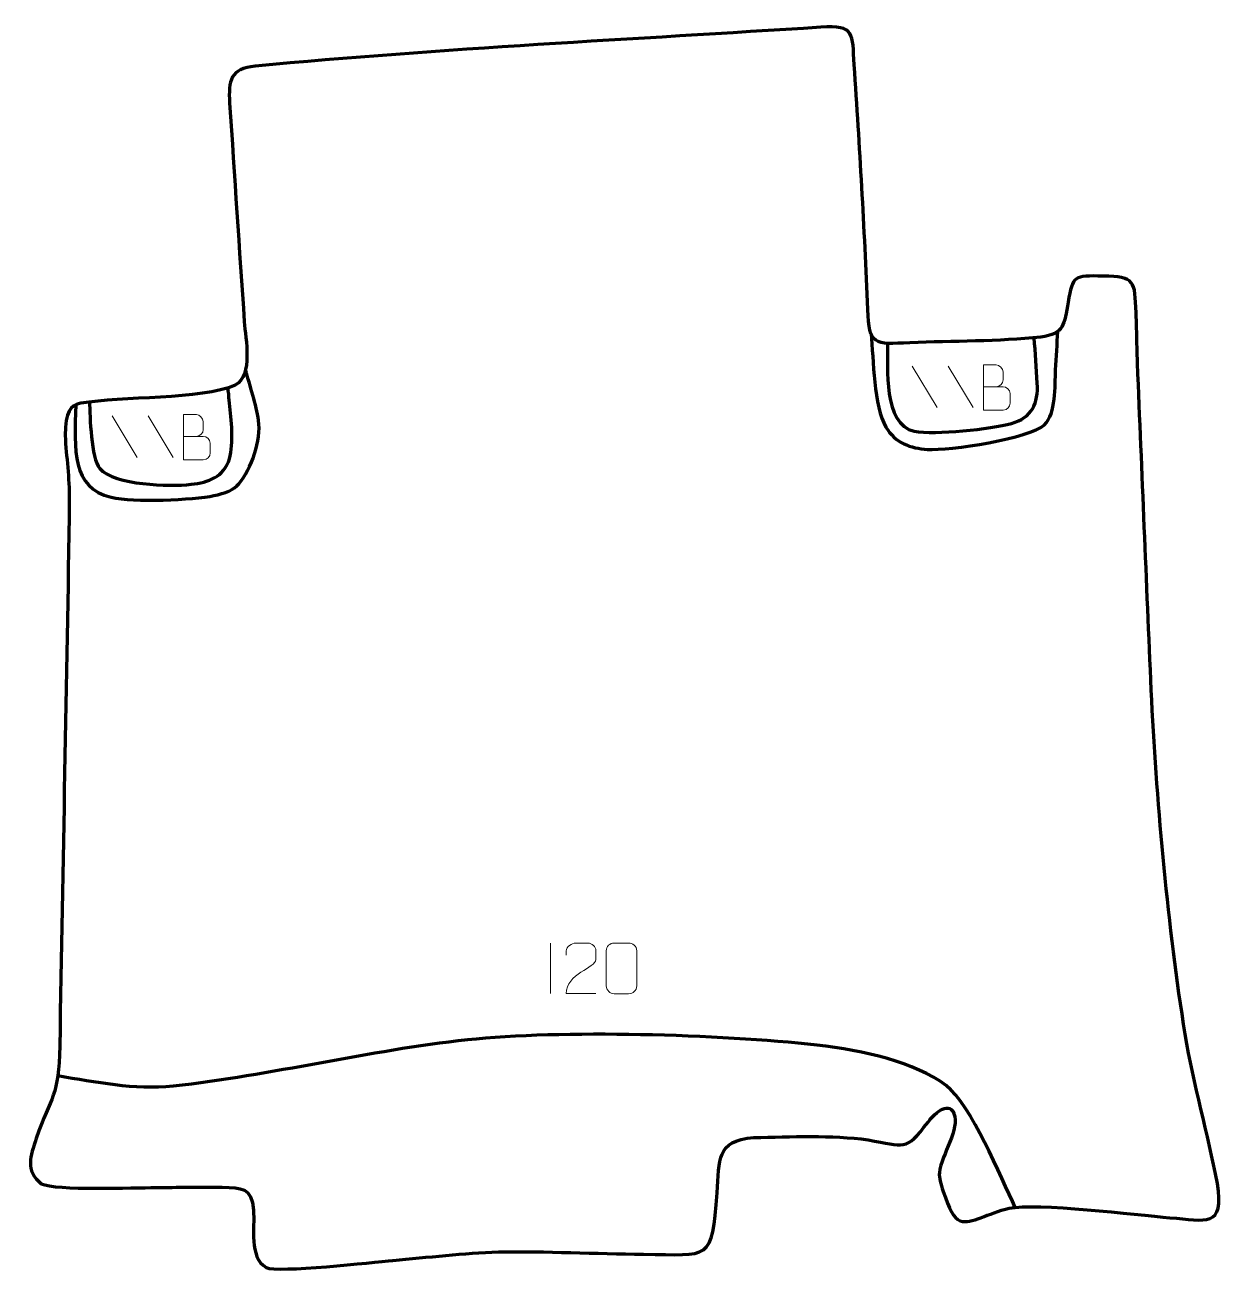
# Model space of a CAD drawing. Header units: millimetres. Extents: x 1021 to 1614, y 146 to 762.
import ezdxf

# ---------------------------------------------------------------- set-up
doc = ezdxf.new("R2010")
doc.units = ezdxf.units.MM
doc.header["$MEASUREMENT"] = 0
doc.layers.add('layer 1', color=7, linetype='Continuous')
doc.layers.add('layer 2', color=7, linetype='Continuous')

msp = doc.modelspace()

# ---------------------------------------------------------------- linework, layer by layer
at = {"layer": 'layer 1', "color": 142, "lineweight": 158}
for points, knots in [([(1439.3694, 609.7888), (1440.5752, 597.1708), (1440.6707, 573.8568), (1446.7044, 563.6238), (1446.7044, 563.6238), (1451.2403, 555.9309), (1458.8273, 553.1467), (1467.1733, 552.6339), (1467.1733, 552.6339), (1477.9607, 551.971), (1518.1595, 558.0879), (1524.9711, 564.7272), (1524.9711, 564.7272), (1530.9006, 570.5068), (1530.1149, 583.7518), (1530.5601, 591.8765), (1530.5601, 591.8765), (1530.9097, 598.2543), (1531.2776, 604.6312), (1531.6294, 611.0089)], [0, 0, 0, 0, 0.16666667, 0.16666667, 0.16666667, 0.16666667, 0.33333333, 0.33333333, 0.33333333, 0.33333333, 0.5, 0.5, 0.5, 0.5, 0.66666667, 0.66666667, 0.66666667, 0.66666667, 1, 1, 1, 1]), ([(1447.451, 605.0304), (1447.6718, 593.0754), (1445.3522, 565.0465), (1460.7052, 561.591), (1460.7052, 561.591), (1471.1981, 559.8213), (1498.32, 562.6641), (1508.709, 565.4653), (1508.709, 565.4653), (1518.9067, 568.215), (1522.0301, 575.3874), (1521.4846, 585.3074), (1521.4846, 585.3074), (1521.076, 592.7387), (1520.458, 600.3265), (1520.0149, 607.803)], [0, 0, 0, 0, 0.2, 0.2, 0.2, 0.2, 0.4, 0.4, 0.4, 0.4, 0.6, 0.6, 0.6, 0.6, 1, 1, 1, 1]), ([(1046.5396, 574.6872), (1045.9105, 551.8843), (1044.4962, 533.8329), (1064.054, 528.9992), (1064.054, 528.9992), (1074.7247, 526.362), (1104.8883, 527.7325), (1114.8035, 529.8268), (1114.8035, 529.8268), (1120.2345, 530.9739), (1124.7425, 532.7767), (1127.0866, 535.6112), (1127.0866, 535.6112), (1133.2386, 543.0505), (1138.3426, 557.3293), (1136.8414, 566.9961), (1136.8414, 566.9961), (1135.6342, 574.7689), (1132.5782, 584.1849), (1130.3851, 591.8853)], [0, 0, 0, 0, 0.16666667, 0.16666667, 0.16666667, 0.16666667, 0.33333333, 0.33333333, 0.33333333, 0.33333333, 0.5, 0.5, 0.5, 0.5, 0.66666667, 0.66666667, 0.66666667, 0.66666667, 1, 1, 1, 1]), ([(1053.2781, 576.0744), (1053.6761, 568.8707), (1053.9019, 548.2619), (1058.3694, 543.263), (1058.3694, 543.263), (1065.8486, 534.8943), (1092.7796, 534.1999), (1103.4862, 535.4057), (1103.4862, 535.4057), (1112.2532, 536.3929), (1119.5571, 539.0051), (1122.5145, 547.9701), (1122.5145, 547.9701), (1124.5707, 555.7515), (1123.4295, 567.3804), (1122.5395, 575.4408), (1122.5395, 575.4408), (1122.3295, 577.3191), (1122.1221, 579.1891), (1121.9325, 581.0697), (1121.9325, 581.0697), (1121.8702, 581.7262), (1121.8076, 582.3826), (1121.7447, 583.039)], [0, 0, 0, 0, 0.14285714, 0.14285714, 0.14285714, 0.14285714, 0.28571429, 0.28571429, 0.28571429, 0.28571429, 0.42857143, 0.42857143, 0.42857143, 0.42857143, 0.57142857, 0.57142857, 0.57142857, 0.57142857, 0.71428571, 0.71428571, 0.71428571, 0.71428571, 1, 1, 1, 1]), ([(1510.6169, 178.3439), (1503.4221, 193.4768), (1488.8373, 229.0245), (1476.4808, 238.509), (1476.4808, 238.509), (1460.7703, 250.1621), (1435.9735, 255.8533), (1412.7103, 258.4289), (1412.7103, 258.4289), (1364.3179, 263.7864), (1286.265, 266.0265), (1239.9611, 261.0377), (1239.9611, 261.0377), (1190.9267, 255.7548), (1143.2645, 243.4706), (1094.5742, 238.172), (1094.5742, 238.172), (1075.272, 236.1963), (1056.6155, 240.1737), (1037.676, 243.2295)], [0, 0, 0, 0, 0.16666667, 0.16666667, 0.16666667, 0.16666667, 0.33333333, 0.33333333, 0.33333333, 0.33333333, 0.5, 0.5, 0.5, 0.5, 0.66666667, 0.66666667, 0.66666667, 0.66666667, 1, 1, 1, 1])]:
    msp.add_open_spline(points, degree=3, knots=knots, dxfattribs=at)
at = {"layer": 'layer 1', "color": 250, "lineweight": 9}
for points in [[(1459.6694, 593.8083), (1459.6694, 593.8083), (1472.0337, 573.264), (1472.0337, 573.264)], [(1477.3993, 593.8083), (1477.3993, 593.8083), (1489.7636, 573.264), (1489.7636, 573.264)], [(1064.5615, 569.2643), (1064.5615, 569.2643), (1076.9258, 548.72), (1076.9258, 548.72)], [(1082.2914, 569.2643), (1082.2914, 569.2643), (1094.6557, 548.72), (1094.6557, 548.72)], [(1280.9735, 308.8494), (1280.9735, 308.8494), (1280.9735, 283.8753), (1280.9735, 283.8753)]]:
    msp.add_open_spline(points, degree=3, dxfattribs=at)
for points, knots in [([(1494.7922, 583.6077), (1498.0512, 583.6081), (1501.3106, 583.6081), (1504.5703, 583.6077), (1504.5703, 583.6077), (1506.3396, 583.5922), (1508.0625, 582.0372), (1508.0625, 580.2014), (1508.0625, 580.2014), (1508.0622, 579.1906), (1508.0622, 576.4593), (1508.0625, 575.4482), (1508.0625, 575.4482), (1508.0784, 573.7841), (1506.6971, 571.9803), (1504.6177, 571.9955), (1504.6177, 571.9955), (1501.3577, 571.9958), (1498.098, 571.9958), (1494.8387, 571.9955), (1494.8387, 571.9955), (1494.8387, 579.4459), (1494.8387, 586.896), (1494.8387, 594.3458), (1494.8387, 594.3458), (1496.9648, 594.3458), (1499.0912, 594.3458), (1501.2177, 594.3458), (1501.2177, 594.3458), (1502.7232, 594.3616), (1504.6012, 592.6504), (1504.6171, 590.8927), (1504.6171, 590.8927), (1504.6167, 589.0421), (1504.6167, 588.9114), (1504.6171, 587.0605), (1504.6171, 587.0605), (1504.6325, 585.2099), (1502.9716, 583.5922), (1501.1712, 583.6077)], [0, 0, 0, 0, 0.09090909, 0.09090909, 0.09090909, 0.09090909, 0.18181818, 0.18181818, 0.18181818, 0.18181818, 0.27272727, 0.27272727, 0.27272727, 0.27272727, 0.36363636, 0.36363636, 0.36363636, 0.36363636, 0.45454545, 0.45454545, 0.45454545, 0.45454545, 0.54545455, 0.54545455, 0.54545455, 0.54545455, 0.63636364, 0.63636364, 0.63636364, 0.63636364, 0.72727273, 0.72727273, 0.72727273, 0.72727273, 0.81818182, 0.81818182, 0.81818182, 0.81818182, 1, 1, 1, 1]), ([(1099.6843, 559.0637), (1102.9433, 559.0641), (1106.2027, 559.0641), (1109.4624, 559.0637), (1109.4624, 559.0637), (1111.2317, 559.0482), (1112.9546, 557.4932), (1112.9546, 555.6574), (1112.9546, 555.6574), (1112.9543, 554.6466), (1112.9543, 551.9153), (1112.9546, 550.9042), (1112.9546, 550.9042), (1112.9705, 549.2401), (1111.5892, 547.4363), (1109.5098, 547.4515), (1109.5098, 547.4515), (1106.2498, 547.4518), (1102.9901, 547.4518), (1099.7308, 547.4515), (1099.7308, 547.4515), (1099.7308, 554.9019), (1099.7308, 562.352), (1099.7308, 569.8018), (1099.7308, 569.8018), (1101.8569, 569.8018), (1103.9833, 569.8018), (1106.1098, 569.8018), (1106.1098, 569.8018), (1107.6153, 569.8176), (1109.4933, 568.1064), (1109.5092, 566.3487), (1109.5092, 566.3487), (1109.5088, 564.4981), (1109.5088, 564.3674), (1109.5092, 562.5165), (1109.5092, 562.5165), (1109.5246, 560.6659), (1107.8637, 559.0482), (1106.0633, 559.0637)], [0, 0, 0, 0, 0.09090909, 0.09090909, 0.09090909, 0.09090909, 0.18181818, 0.18181818, 0.18181818, 0.18181818, 0.27272727, 0.27272727, 0.27272727, 0.27272727, 0.36363636, 0.36363636, 0.36363636, 0.36363636, 0.45454545, 0.45454545, 0.45454545, 0.45454545, 0.54545455, 0.54545455, 0.54545455, 0.54545455, 0.63636364, 0.63636364, 0.63636364, 0.63636364, 0.72727273, 0.72727273, 0.72727273, 0.72727273, 0.81818182, 0.81818182, 0.81818182, 0.81818182, 1, 1, 1, 1]), ([(1303.4822, 283.8753), (1298.5678, 283.8756), (1293.6534, 283.8756), (1288.7393, 283.8753), (1288.7393, 283.8753), (1288.7393, 293.8076), (1303.3903, 296.4488), (1303.4822, 300.7591), (1303.4822, 300.7591), (1303.4819, 302.1832), (1303.4819, 303.6069), (1303.4822, 305.0302), (1303.4822, 305.0302), (1303.4653, 307.1073), (1301.3425, 308.8321), (1299.6715, 308.8494), (1299.6715, 308.8494), (1297.5983, 308.849), (1295.5254, 308.849), (1293.453, 308.8494), (1293.453, 308.8494), (1291.6309, 308.8659), (1288.8062, 307.0738), (1288.7393, 304.9802), (1288.7393, 304.9802), (1288.7393, 304.9802), (1288.7393, 302.9254), (1288.7393, 302.9254)], [0, 0, 0, 0, 0.125, 0.125, 0.125, 0.125, 0.25, 0.25, 0.25, 0.25, 0.375, 0.375, 0.375, 0.375, 0.5, 0.5, 0.5, 0.5, 0.625, 0.625, 0.625, 0.625, 0.75, 0.75, 0.75, 0.75, 1, 1, 1, 1]), ([(1312.5301, 308.8617), (1314.8962, 308.8617), (1317.2627, 308.8617), (1319.6292, 308.8617), (1319.6292, 308.8617), (1321.6097, 308.8973), (1323.6357, 307.403), (1323.6628, 304.9609), (1323.6628, 304.9609), (1323.6624, 299.2035), (1323.6624, 293.4457), (1323.6628, 287.6875), (1323.6628, 287.6875), (1323.5207, 285.3599), (1321.8143, 283.8776), (1319.6292, 283.8668), (1319.6292, 283.8668), (1317.2568, 283.8672), (1314.8844, 283.8672), (1312.5124, 283.8668), (1312.5124, 283.8668), (1310.5539, 283.7612), (1308.5475, 285.6491), (1308.5589, 287.6701), (1308.5589, 287.6701), (1308.5593, 293.4507), (1308.5593, 299.231), (1308.5589, 305.0108), (1308.5589, 305.0108), (1308.5632, 307.1528), (1310.3403, 308.8753), (1312.5301, 308.8617)], [0, 0, 0, 0, 0.11111111, 0.11111111, 0.11111111, 0.11111111, 0.22222222, 0.22222222, 0.22222222, 0.22222222, 0.33333333, 0.33333333, 0.33333333, 0.33333333, 0.44444444, 0.44444444, 0.44444444, 0.44444444, 0.55555556, 0.55555556, 0.55555556, 0.55555556, 0.66666667, 0.66666667, 0.66666667, 0.66666667, 0.77777778, 0.77777778, 0.77777778, 0.77777778, 1, 1, 1, 1])]:
    msp.add_open_spline(points, degree=3, knots=knots, dxfattribs=at)
at = {"layer": 'layer 2', "color": 242, "lineweight": 158}
msp.add_open_spline([(1571.1926, 589.7604), (1573.4996, 536.1072), (1575.603, 482.424), (1578.0003, 428.7793), (1578.0003, 428.7793), (1580.9128, 374.5998), (1585.9421, 317.3748), (1594.5424, 263.8294), (1594.5424, 263.8294), (1598.7492, 238.7868), (1605.698, 214.8915), (1610.4228, 190.2068), (1610.4228, 190.2068), (1614.2283, 168.0082), (1604.7584, 171.8222), (1586.95, 173.2197), (1586.95, 173.2197), (1570.2957, 174.587), (1520.947, 180.793), (1507.6732, 177.8996), (1507.6732, 177.8996), (1497.0626, 175.5868), (1488.9713, 169.7463), (1483.4147, 171.7095), (1483.4147, 171.7095), (1479.9917, 172.9188), (1478.1718, 177.6153), (1475.0725, 186.2298), (1475.0725, 186.2298), (1473.6251, 190.2531), (1472.9292, 192.6714), (1473.1333, 195.5324), (1473.1333, 195.5324), (1474.1829, 204.6668), (1483.4767, 217.2453), (1480.309, 224.6425), (1480.309, 224.6425), (1477.3349, 231.5875), (1469.9191, 223.672), (1467.5044, 220.4761), (1467.5044, 220.4761), (1456.1271, 205.5238), (1456.2207, 208.6523), (1437.9259, 211.6761), (1437.9259, 211.6761), (1419.6902, 214.2025), (1399.9135, 213.1467), (1381.4587, 212.8593), (1381.4587, 212.8593), (1362.4133, 211.0745), (1364.6761, 201.9728), (1363.3795, 185.4893), (1363.3795, 185.4893), (1360.6923, 151.3259), (1360.097, 154.8781), (1326.9519, 155.2151), (1326.9519, 155.2151), (1303.3278, 155.4843), (1278.7562, 156.7317), (1255.2813, 156.3226), (1255.2813, 156.3226), (1238.5636, 155.9381), (1220.0995, 153.5629), (1203.2047, 152.1666), (1203.2047, 152.1666), (1193.4736, 151.2858), (1146.1231, 145.9106), (1140.5586, 148.6269), (1140.5586, 148.6269), (1131.9009, 153.9457), (1135.0554, 168.3187), (1134.3075, 176.9471), (1134.3075, 176.9471), (1133.3113, 188.4407), (1128.6623, 187.9457), (1118.8945, 188.2408), (1118.8945, 188.2408), (1107.8937, 188.5731), (1096.9051, 188.1828), (1085.9096, 188.1416), (1085.9096, 188.1416), (1075.3537, 188.101), (1036.7925, 186.552), (1029.4825, 190.0185), (1029.4825, 190.0185), (1021.4447, 196.4967), (1024.0468, 203.6876), (1027.0353, 212.3515), (1027.0353, 212.3515), (1034.3756, 233.6321), (1038.2519, 233.0063), (1038.6363, 258.0923), (1038.6363, 258.0923), (1040.0195, 347.905), (1042.1406, 437.7928), (1043.3244, 527.5817), (1043.3244, 527.5817), (1043.396, 539.0045), (1041.8989, 548.4991), (1041.2787, 559.5913), (1041.2787, 559.5913), (1041.4378, 571.2514), (1043.7358, 574.4748), (1049.0656, 575.4315), (1049.0656, 575.4315), (1069.1073, 579.029), (1108.4577, 576.9385), (1125.3463, 584.3857), (1125.3463, 584.3857), (1134.2333, 589.264), (1130.3791, 607.1787), (1129.7867, 615.6034), (1129.7867, 615.6034), (1127.262, 651.5875), (1124.9109, 687.641), (1122.5552, 723.6396), (1122.5552, 723.6396), (1121.8179, 734.9068), (1122.9551, 740.7183), (1135.2278, 741.8859), (1135.2278, 741.8859), (1227.0458, 750.6215), (1322.3837, 755.1123), (1414.632, 761.1365), (1414.632, 761.1365), (1431.6033, 762.2448), (1430.0372, 758.1493), (1431.0819, 742.544), (1431.0819, 742.544), (1433.761, 702.212), (1436.1534, 662.1762), (1437.805, 621.7815), (1437.805, 621.7815), (1438.5324, 603.9899), (1440.6149, 604.427), (1458.6012, 605.3134), (1458.6012, 605.3134), (1479.669, 606.1405), (1502.4431, 605.9279), (1523.2397, 608.1232), (1523.2397, 608.1232), (1534.8525, 609.799), (1534.6962, 614.2398), (1536.6931, 625.4145), (1536.6931, 625.4145), (1539.0476, 638.5901), (1539.5299, 638.4519), (1554.0109, 638.2315), (1554.0109, 638.2315), (1569.8048, 637.9911), (1569.6781, 635.8458), (1570.292, 620.0462), (1570.292, 620.0462), (1570.6835, 609.9728), (1570.7903, 599.8766), (1571.1926, 589.7604)], degree=3, knots=[0, 0, 0, 0, 0.025, 0.025, 0.025, 0.025, 0.05, 0.05, 0.05, 0.05, 0.075, 0.075, 0.075, 0.075, 0.1, 0.1, 0.1, 0.1, 0.125, 0.125, 0.125, 0.125, 0.15, 0.15, 0.15, 0.15, 0.175, 0.175, 0.175, 0.175, 0.2, 0.2, 0.2, 0.2, 0.225, 0.225, 0.225, 0.225, 0.25, 0.25, 0.25, 0.25, 0.275, 0.275, 0.275, 0.275, 0.3, 0.3, 0.3, 0.3, 0.325, 0.325, 0.325, 0.325, 0.35, 0.35, 0.35, 0.35, 0.375, 0.375, 0.375, 0.375, 0.4, 0.4, 0.4, 0.4, 0.425, 0.425, 0.425, 0.425, 0.45, 0.45, 0.45, 0.45, 0.475, 0.475, 0.475, 0.475, 0.5, 0.5, 0.5, 0.5, 0.525, 0.525, 0.525, 0.525, 0.55, 0.55, 0.55, 0.55, 0.575, 0.575, 0.575, 0.575, 0.6, 0.6, 0.6, 0.6, 0.625, 0.625, 0.625, 0.625, 0.65, 0.65, 0.65, 0.65, 0.675, 0.675, 0.675, 0.675, 0.7, 0.7, 0.7, 0.7, 0.725, 0.725, 0.725, 0.725, 0.75, 0.75, 0.75, 0.75, 0.775, 0.775, 0.775, 0.775, 0.8, 0.8, 0.8, 0.8, 0.825, 0.825, 0.825, 0.825, 0.85, 0.85, 0.85, 0.85, 0.875, 0.875, 0.875, 0.875, 0.9, 0.9, 0.9, 0.9, 0.925, 0.925, 0.925, 0.925, 0.95, 0.95, 0.95, 0.95, 1, 1, 1, 1], dxfattribs=at)

doc.saveas('drawing.dxf')
